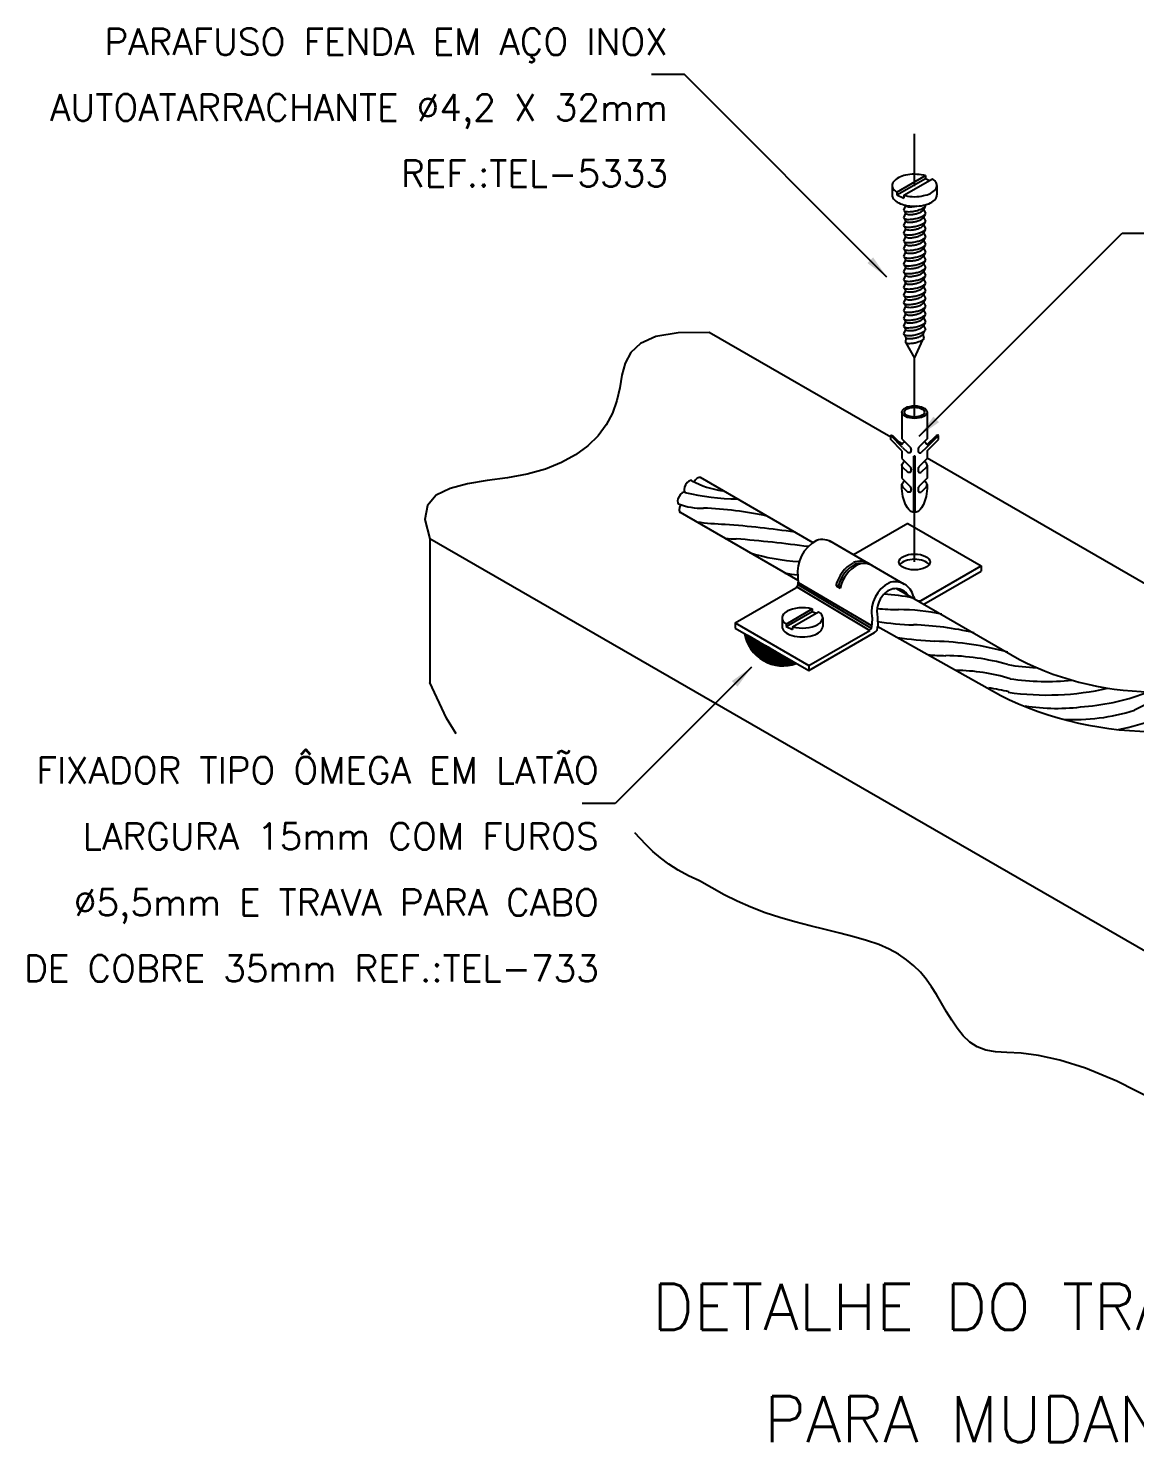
# Model space of a CAD drawing. Header units: millimetres. Extents: x -6250.9 to -6233.9, y -4785 to -4774.2.
# Drawn here: x -6250.85 to -6242.47, y -4785.04 to -4774.23 of the extents above; entities that cross this region are included whole.
import ezdxf
from ezdxf.enums import TextEntityAlignment as Align

# ---------------------------------------------------------------- set-up
doc = ezdxf.new("R2010")
doc.units = ezdxf.units.MM
doc.header["$LTSCALE"] = 10
doc.linetypes.add('DASHDOT', pattern=[1, 0.5, -0.25, 0, -0.25])
doc.layers.add('Termotécnica', color=7, linetype='Continuous')
doc.styles.add('r140', font='romans.shx')
doc.styles.add('r80', font='romans.shx')

msp = doc.modelspace()

# ---------------------------------------------------------------- linework, layer by layer
at = {"layer": 'Termotécnica', "color": 2}
for p, q in [((-6245.884, -4774.575), (-6246.134, -4774.575)), ((-6244.349, -4776.111), (-6245.884, -4774.575)), ((-6244.275, -4775.467), (-6244.058, -4775.341)), ((-6244.275, -4775.488), (-6244.058, -4775.362)), ((-6244.222, -4775.49), (-6244.005, -4775.365)), ((-6244.058, -4775.341), (-6244.058, -4775.362)), ((-6244.058, -4775.362), (-6244.026, -4775.377)), ((-6244.31, -4775.416), (-6244.31, -4775.488)), ((-6244.275, -4775.467), (-6244.275, -4775.488)), ((-6243.971, -4775.416), (-6243.971, -4775.488)), ((-6244.275, -4775.488), (-6244.222, -4775.511)), ((-6244.208, -4775.568), (-6244.223, -4775.602)), ((-6244.222, -4775.49), (-6244.222, -4775.511)), ((-6244.061, -4775.576), (-6244.073, -4775.598)), ((-6244.208, -4775.626), (-6244.223, -4775.661)), ((-6244.208, -4775.685), (-6244.223, -4775.72)), ((-6244.219, -4775.608), (-6244.208, -4775.626)), ((-6244.219, -4775.666), (-6244.208, -4775.685)), ((-6244.073, -4775.598), (-6244.058, -4775.626)), ((-6244.061, -4775.635), (-6244.073, -4775.656)), ((-6244.073, -4775.656), (-6244.058, -4775.685)), ((-6244.061, -4775.693), (-6244.073, -4775.715)), ((-6244.208, -4775.744), (-6244.223, -4775.778)), ((-6244.208, -4775.802), (-6244.223, -4775.837)), ((-6244.219, -4775.725), (-6244.208, -4775.744)), ((-6244.219, -4775.784), (-6244.208, -4775.802)), ((-6244.104, -4777.314), (-6242.568, -4775.778)), ((-6244.073, -4775.715), (-6244.058, -4775.743)), ((-6244.061, -4775.752), (-6244.073, -4775.774)), ((-6244.073, -4775.774), (-6244.058, -4775.802)), ((-6242.568, -4775.778), (-6242.318, -4775.778)), ((-6244.208, -4775.861), (-6244.223, -4775.896)), ((-6244.219, -4775.842), (-6244.208, -4775.861)), ((-6244.219, -4775.901), (-6244.208, -4775.919)), ((-6244.061, -4775.811), (-6244.073, -4775.832)), ((-6244.073, -4775.832), (-6244.058, -4775.861)), ((-6244.061, -4775.869), (-6244.073, -4775.891)), ((-6244.073, -4775.891), (-6244.058, -4775.919)), ((-6244.208, -4775.919), (-6244.223, -4775.954)), ((-6244.208, -4775.978), (-6244.223, -4776.013)), ((-6244.219, -4775.96), (-6244.208, -4775.978)), ((-6244.219, -4776.018), (-6244.208, -4776.037)), ((-6244.061, -4775.928), (-6244.073, -4775.949)), ((-6244.073, -4775.949), (-6244.058, -4775.978)), ((-6244.061, -4775.986), (-6244.073, -4776.008)), ((-6244.073, -4776.008), (-6244.058, -4776.037)), ((-6244.208, -4776.037), (-6244.223, -4776.071)), ((-6244.208, -4776.095), (-6244.223, -4776.13)), ((-6244.219, -4776.077), (-6244.208, -4776.095)), ((-6244.061, -4776.045), (-6244.073, -4776.067)), ((-6244.073, -4776.067), (-6244.058, -4776.095)), ((-6244.061, -4776.104), (-6244.073, -4776.125)), ((-6244.073, -4776.125), (-6244.058, -4776.154)), ((-6244.208, -4776.154), (-6244.223, -4776.189)), ((-6244.208, -4776.213), (-6244.223, -4776.247)), ((-6244.219, -4776.136), (-6244.208, -4776.154)), ((-6244.219, -4776.194), (-6244.208, -4776.213)), ((-6244.061, -4776.162), (-6244.073, -4776.184)), ((-6244.073, -4776.184), (-6244.058, -4776.212)), ((-6244.061, -4776.221), (-6244.073, -4776.243)), ((-6244.208, -4776.271), (-6244.223, -4776.306)), ((-6244.208, -4776.33), (-6244.223, -4776.365)), ((-6244.219, -4776.253), (-6244.208, -4776.271)), ((-6244.219, -4776.311), (-6244.208, -4776.33)), ((-6244.073, -4776.243), (-6244.058, -4776.271)), ((-6244.061, -4776.28), (-6244.073, -4776.301)), ((-6244.073, -4776.301), (-6244.058, -4776.33)), ((-6244.061, -4776.338), (-6244.073, -4776.36)), ((-6244.208, -4776.389), (-6244.223, -4776.423)), ((-6244.208, -4776.447), (-6244.223, -4776.482)), ((-6244.219, -4776.37), (-6244.208, -4776.389)), ((-6244.219, -4776.429), (-6244.208, -4776.447)), ((-6244.073, -4776.36), (-6244.058, -4776.388)), ((-6244.061, -4776.397), (-6244.073, -4776.419)), ((-6244.073, -4776.419), (-6244.058, -4776.447)), ((-6244.321, -4777.322), (-6245.697, -4776.529)), ((-6244.208, -4776.506), (-6244.223, -4776.541)), ((-6244.22, -4776.545), (-6244.208, -4776.566)), ((-6244.219, -4776.487), (-6244.208, -4776.506)), ((-6244.077, -4776.546), (-6244.069, -4776.572)), ((-6244.061, -4776.456), (-6244.073, -4776.477)), ((-6244.073, -4776.477), (-6244.058, -4776.506)), ((-6244.073, -4776.537), (-6244.063, -4776.516)), ((-6244.206, -4776.57), (-6244.21, -4776.602)), ((-6244.205, -4776.607), (-6244.141, -4776.723)), ((-6244.141, -4776.723), (-6244.078, -4776.584)), ((-6244.236, -4777.133), (-6244.236, -4777.335)), ((-6244.045, -4777.133), (-6244.045, -4777.335)), ((-6244.231, -4777.4), (-6244.321, -4777.31)), ((-6244.321, -4777.34), (-6244.321, -4777.31)), ((-6244.236, -4777.381), (-6244.304, -4777.312)), ((-6244.05, -4777.4), (-6243.96, -4777.31)), ((-6244.046, -4777.381), (-6243.977, -4777.312)), ((-6243.96, -4777.34), (-6243.96, -4777.31)), ((-6244.236, -4777.425), (-6244.321, -4777.34)), ((-6244.233, -4777.374), (-6244.256, -4777.36)), ((-6244.236, -4777.335), (-6244.176, -4777.395)), ((-6244.236, -4777.425), (-6244.236, -4777.485)), ((-6244.231, -4777.4), (-6244.192, -4777.439)), ((-6244.045, -4777.335), (-6244.105, -4777.395)), ((-6244.05, -4777.4), (-6244.089, -4777.439)), ((-6244.045, -4777.425), (-6243.96, -4777.34)), ((-6244.045, -4777.425), (-6244.045, -4777.485)), ((-6244.236, -4777.485), (-6244.174, -4777.547)), ((-6244.236, -4777.535), (-6244.236, -4777.634)), ((-6244.135, -4777.467), (-6244.146, -4777.467)), ((-6244.146, -4777.892), (-6244.146, -4777.467)), ((-6244.135, -4777.892), (-6244.135, -4777.467)), ((-6244.045, -4777.485), (-6244.107, -4777.547)), ((-6242.325, -4778.473), (-6244.045, -4777.481)), ((-6244.045, -4777.535), (-6244.045, -4777.634)), ((-6244.909, -4778.122), (-6245.762, -4777.629)), ((-6244.236, -4777.634), (-6244.174, -4777.696)), ((-6244.231, -4777.549), (-6244.192, -4777.588)), ((-6244.045, -4777.634), (-6244.107, -4777.696)), ((-6244.05, -4777.549), (-6244.089, -4777.588)), ((-6244.231, -4777.698), (-6244.192, -4777.738)), ((-6244.05, -4777.698), (-6244.089, -4777.738)), ((-6245.023, -4778.408), (-6245.914, -4777.894)), ((-6247.813, -4778.093), (-6247.813, -4779.181)), ((-6242.325, -4781.256), (-6247.813, -4778.093)), ((-6244.735, -4778.448), (-6244.704, -4778.466)), ((-6244.277, -4778.47), (-6243.346, -4779.007)), ((-6245.144, -4778.692), (-6245.144, -4778.758)), ((-6245.113, -4778.738), (-6244.915, -4778.624)), ((-6245.113, -4778.757), (-6244.915, -4778.643)), ((-6245.064, -4778.76), (-6244.867, -4778.646)), ((-6244.915, -4778.624), (-6244.915, -4778.643)), ((-6244.915, -4778.643), (-6244.886, -4778.656)), ((-6244.836, -4778.692), (-6244.836, -4778.758)), ((-6245.113, -4778.738), (-6245.113, -4778.757)), ((-6245.113, -4778.757), (-6245.064, -4778.779)), ((-6245.064, -4778.76), (-6245.064, -4778.779)), ((-6244.419, -4778.757), (-6243.487, -4779.279)), ((-6245.375, -4779.065), (-6246.407, -4780.097)), ((-6246.407, -4780.097), (-6246.657, -4780.097))]:
    msp.add_line(p, q, dxfattribs=at)
at = {"layer": 'Termotécnica', "color": 1, "linetype": 'DASHDOT'}
for p, q in [((-6244.141, -4775.421), (-6244.141, -4775.025)), ((-6244.141, -4777.17), (-6244.141, -4776.723)), ((-6244.141, -4778.268), (-6244.141, -4777.467))]:
    msp.add_line(p, q, dxfattribs=at)
at = {"layer": 'Termotécnica', "color": 3}
for p, q in [((-6244.191, -4777.977), (-6244.602, -4778.214)), ((-6244.191, -4777.977), (-6243.635, -4778.298)), ((-6244.783, -4778.109), (-6244.218, -4778.435)), ((-6245.025, -4778.38), (-6245.022, -4778.434)), ((-6244.09, -4778.56), (-6243.636, -4778.298)), ((-6244.071, -4778.588), (-6243.635, -4778.337)), ((-6243.635, -4778.298), (-6243.635, -4778.337)), ((-6245.5, -4778.729), (-6245.039, -4778.463)), ((-6244.462, -4778.686), (-6244.463, -4778.744)), ((-6244.421, -4778.688), (-6244.419, -4778.757)), ((-6245.5, -4778.729), (-6244.941, -4779.052)), ((-6245.5, -4778.729), (-6245.5, -4778.769)), ((-6245.5, -4778.769), (-6244.942, -4779.091)), ((-6244.942, -4779.091), (-6244.443, -4778.803)), ((-6244.941, -4779.052), (-6244.48, -4778.786)), ((-6244.941, -4779.052), (-6244.941, -4779.091))]:
    msp.add_line(p, q, dxfattribs=at)
at = {"layer": 'Termotécnica', "color": 1}
for p, q in [((-6245.033, -4778.457), (-6244.48, -4778.786)), ((-6245.024, -4778.439), (-6244.469, -4778.769)), ((-6245.022, -4778.424), (-6244.466, -4778.749)), ((-6244.716, -4778.447), (-6244.735, -4778.448)), ((-6244.704, -4778.466), (-6244.716, -4778.447))]:
    msp.add_line(p, q, dxfattribs=at)
at = {"layer": 'Termotécnica', "color": 2}
for points in [[(-6244.058, -4775.341, 0.016409), (-6244.072, -4775.338, 0.051099), (-6244.14, -4775.331, 0.051099), (-6244.209, -4775.338, 0.064948), (-6244.26, -4775.356, 0.104203), (-6244.299, -4775.387, 0.174705), (-6244.31, -4775.416, 0.174705), (-6244.299, -4775.445, 0.06738), (-6244.275, -4775.467, 0.064948)], [(-6243.971, -4775.416, 0.174705), (-6243.981, -4775.387, 0.06738), (-6244.005, -4775.365, 0.064948)], [(-6244.222, -4775.49, 0.016409), (-6244.209, -4775.493, 0.051099), (-6244.14, -4775.501, 0.051099), (-6244.072, -4775.493, 0.064948), (-6244.02, -4775.476, 0.104203), (-6243.981, -4775.445, 0.174705), (-6243.971, -4775.416, 0.174705)], [(-6244.31, -4775.488, 0.174705), (-6244.299, -4775.517, 0.104203), (-6244.26, -4775.548, 0.064948), (-6244.209, -4775.566, 0.051099), (-6244.14, -4775.573, 0.051099), (-6244.072, -4775.566, 0.064948), (-6244.02, -4775.548, 0.104203), (-6243.981, -4775.517, 0.174705), (-6243.971, -4775.488, 0.174705)], [(-6244.236, -4777.381, -0.122515), (-6244.23, -4777.37, -0.074458), (-6244.215, -4777.356)], [(-6244.046, -4777.381, 0.122515), (-6244.051, -4777.37, 0.074458), (-6244.066, -4777.356)], [(-6244.236, -4777.535, -0.174705), (-6244.23, -4777.519, -0.071912), (-6244.216, -4777.506)], [(-6244.231, -4777.549, -0.138404), (-6244.236, -4777.535)], [(-6244.045, -4777.535, 0.174705), (-6244.051, -4777.519, 0.071912), (-6244.065, -4777.506)], [(-6244.045, -4777.535, 0), (-6244.045, -4777.535, -0.18907), (-6244.05, -4777.549)], [(-6244.236, -4777.684, -0.174705), (-6244.23, -4777.668, -0.071912), (-6244.216, -4777.655)], [(-6244.236, -4777.681), (-6244.236, -4777.681, -0.000061), (-6244.236, -4777.681)], [(-6244.146, -4777.892), (-6244.146, -4777.892, -0.153617), (-6244.173, -4777.88, -0.102796), (-6244.208, -4777.833, -0.062165), (-6244.228, -4777.772, -0.048405), (-6244.236, -4777.69, -0.005298), (-6244.236, -4777.681, -0.000061), (-6244.236, -4777.681)], [(-6244.236, -4777.684, 0.195135), (-6244.231, -4777.698)], [(-6244.045, -4777.681, -0.000135), (-6244.045, -4777.681, -0.005298), (-6244.045, -4777.69, -0.048405), (-6244.053, -4777.772, -0.062165), (-6244.073, -4777.833, -0.102796), (-6244.109, -4777.88, -0.153617), (-6244.135, -4777.892, -0.181773)], [(-6244.045, -4777.684, 0.174705), (-6244.051, -4777.668, 0.071912), (-6244.065, -4777.655)], [(-6244.049, -4777.697, 0.138405), (-6244.045, -4777.684, 0.174705)]]:
    msp.add_lwpolyline(points, format="xyb", dxfattribs=at)
at = {"layer": 'Termotécnica', "color": 1}
for points in [[(-6244.223, -4775.602, 0.24548), (-6244.218, -4775.609, 0.082009), (-6244.195, -4775.614, 0.04047), (-6244.17, -4775.614, 0.029714), (-6244.136, -4775.609, 0.029714), (-6244.102, -4775.599, 0.04047), (-6244.079, -4775.589, 0.082009), (-6244.06, -4775.575, 0.24548), (-6244.058, -4775.567, 0.24548)], [(-6244.208, -4775.568, 0.24548), (-6244.204, -4775.573, 0.082009), (-6244.185, -4775.577, 0.04047), (-6244.164, -4775.577, 0.029714), (-6244.136, -4775.573, 0.013189), (-6244.124, -4775.57, 0.04047)], [(-6244.223, -4775.661, 0.24548), (-6244.218, -4775.667, 0.082009), (-6244.195, -4775.673, 0.04047), (-6244.17, -4775.672, 0.029714), (-6244.136, -4775.667, 0.029714), (-6244.102, -4775.658, 0.04047), (-6244.079, -4775.648, 0.082009), (-6244.06, -4775.634, 0.24548), (-6244.058, -4775.626, 0.24548)], [(-6244.223, -4775.72, 0.24548), (-6244.218, -4775.726, 0.082009), (-6244.195, -4775.731, 0.04047), (-6244.17, -4775.731, 0.029714), (-6244.136, -4775.726, 0.029714), (-6244.102, -4775.717, 0.04047), (-6244.079, -4775.707, 0.082009), (-6244.06, -4775.693, 0.24548), (-6244.058, -4775.685, 0.24548)], [(-6244.208, -4775.626, 0.24548), (-6244.204, -4775.631, 0.082009), (-6244.185, -4775.636, 0.04047), (-6244.164, -4775.636, 0.029714), (-6244.136, -4775.631, 0.029714), (-6244.109, -4775.624, 0.04047), (-6244.09, -4775.616, 0.082009), (-6244.075, -4775.604, 0.24548), (-6244.073, -4775.598, 0.24548)], [(-6244.208, -4775.685, 0.24548), (-6244.204, -4775.69, 0.082009), (-6244.185, -4775.694, 0.04047), (-6244.164, -4775.694, 0.029714), (-6244.136, -4775.69, 0.029714), (-6244.109, -4775.682, 0.04047), (-6244.09, -4775.674, 0.082009), (-6244.075, -4775.663, 0.24548), (-6244.073, -4775.656, 0.24548)], [(-6244.223, -4775.778, 0.24548), (-6244.218, -4775.785, 0.082009), (-6244.195, -4775.79, 0.04047), (-6244.17, -4775.79, 0.029714), (-6244.136, -4775.785, 0.029714), (-6244.102, -4775.775, 0.04047), (-6244.079, -4775.765, 0.082009), (-6244.06, -4775.751, 0.24548), (-6244.058, -4775.743, 0.24548)], [(-6244.223, -4775.837, 0.24548), (-6244.218, -4775.843, 0.082009), (-6244.195, -4775.849, 0.04047), (-6244.17, -4775.848, 0.029714), (-6244.136, -4775.843, 0.029714), (-6244.102, -4775.834, 0.04047), (-6244.079, -4775.824, 0.082009), (-6244.06, -4775.81, 0.24548), (-6244.058, -4775.802, 0.24548)], [(-6244.208, -4775.744, 0.24548), (-6244.204, -4775.749, 0.082009), (-6244.185, -4775.753, 0.04047), (-6244.164, -4775.753, 0.029714), (-6244.136, -4775.749, 0.029714), (-6244.109, -4775.741, 0.04047), (-6244.09, -4775.733, 0.082009), (-6244.075, -4775.721, 0.24548), (-6244.073, -4775.715, 0.24548)], [(-6244.208, -4775.802, 0.24548), (-6244.204, -4775.807, 0.082009), (-6244.185, -4775.812, 0.04047), (-6244.164, -4775.812, 0.029714), (-6244.136, -4775.807, 0.029714), (-6244.109, -4775.8, 0.04047), (-6244.09, -4775.791, 0.082009), (-6244.075, -4775.78, 0.24548), (-6244.073, -4775.774, 0.24548)], [(-6244.223, -4775.896, 0.24548), (-6244.218, -4775.902, 0.082009), (-6244.195, -4775.907, 0.04047), (-6244.17, -4775.907, 0.029714), (-6244.136, -4775.902, 0.029714), (-6244.102, -4775.893, 0.04047), (-6244.079, -4775.883, 0.082009), (-6244.06, -4775.868, 0.24548), (-6244.058, -4775.861, 0.24548)], [(-6244.208, -4775.861, 0.24548), (-6244.204, -4775.866, 0.082009), (-6244.185, -4775.87, 0.04047), (-6244.164, -4775.87, 0.029714), (-6244.136, -4775.866, 0.029714), (-6244.109, -4775.858, 0.04047), (-6244.09, -4775.85, 0.082009), (-6244.075, -4775.839, 0.24548), (-6244.073, -4775.832, 0.24548)], [(-6244.208, -4775.919, 0.24548), (-6244.204, -4775.925, 0.082009), (-6244.185, -4775.929, 0.04047), (-6244.164, -4775.929, 0.029714), (-6244.136, -4775.925, 0.029714), (-6244.109, -4775.917, 0.04047), (-6244.09, -4775.909, 0.082009), (-6244.075, -4775.897, 0.24548), (-6244.073, -4775.891, 0.24548)], [(-6244.223, -4775.954, 0.24548), (-6244.218, -4775.96, 0.082009), (-6244.195, -4775.966, 0.04047), (-6244.17, -4775.966, 0.029714), (-6244.136, -4775.96, 0.029714), (-6244.102, -4775.951, 0.04047), (-6244.079, -4775.941, 0.082009), (-6244.06, -4775.927, 0.24548), (-6244.058, -4775.919, 0.24548)], [(-6244.223, -4776.013, 0.24548), (-6244.218, -4776.019, 0.082009), (-6244.195, -4776.025, 0.04047), (-6244.17, -4776.024, 0.029714), (-6244.136, -4776.019, 0.029714), (-6244.102, -4776.01, 0.04047), (-6244.079, -4776, 0.082009), (-6244.06, -4775.986, 0.24548), (-6244.058, -4775.978, 0.24548)], [(-6244.208, -4775.978, 0.24548), (-6244.204, -4775.983, 0.082009), (-6244.185, -4775.988, 0.04047), (-6244.164, -4775.987, 0.029714), (-6244.136, -4775.983, 0.029714), (-6244.109, -4775.976, 0.04047), (-6244.09, -4775.967, 0.082009), (-6244.075, -4775.956, 0.24548), (-6244.073, -4775.949, 0.24548)], [(-6244.208, -4776.037, 0.24548), (-6244.204, -4776.042, 0.082009), (-6244.185, -4776.046, 0.04047), (-6244.164, -4776.046, 0.029714), (-6244.136, -4776.042, 0.029714), (-6244.109, -4776.034, 0.04047), (-6244.09, -4776.026, 0.082009), (-6244.075, -4776.015, 0.24548), (-6244.073, -4776.008, 0.24548)], [(-6244.223, -4776.071, 0.24548), (-6244.218, -4776.078, 0.082009), (-6244.195, -4776.083, 0.04047), (-6244.17, -4776.083, 0.029714), (-6244.136, -4776.078, 0.029714), (-6244.102, -4776.069, 0.04047), (-6244.079, -4776.058, 0.082009), (-6244.06, -4776.044, 0.24548), (-6244.058, -4776.037, 0.24548)], [(-6244.223, -4776.13, 0.24548), (-6244.218, -4776.136, 0.082009), (-6244.195, -4776.142, 0.04047), (-6244.17, -4776.142, 0.029714), (-6244.136, -4776.136, 0.029714), (-6244.102, -4776.127, 0.04047), (-6244.079, -4776.117, 0.082009), (-6244.06, -4776.103, 0.24548), (-6244.058, -4776.095, 0.24548)], [(-6244.208, -4776.095, 0.24548), (-6244.204, -4776.101, 0.082009), (-6244.185, -4776.105, 0.04047), (-6244.164, -4776.105, 0.029714), (-6244.136, -4776.1, 0.029714), (-6244.109, -4776.093, 0.04047), (-6244.09, -4776.085, 0.082009), (-6244.075, -4776.073, 0.24548), (-6244.073, -4776.067, 0.24548)], [(-6244.208, -4776.154, 0.24548), (-6244.204, -4776.159, 0.082009), (-6244.185, -4776.164, 0.04047), (-6244.164, -4776.163, 0.029714), (-6244.136, -4776.159, 0.029714), (-6244.109, -4776.152, 0.04047), (-6244.09, -4776.143, 0.082009), (-6244.075, -4776.132, 0.24548), (-6244.073, -4776.125, 0.24548)], [(-6244.223, -4776.189, 0.24548), (-6244.218, -4776.195, 0.082009), (-6244.195, -4776.2, 0.04047), (-6244.17, -4776.2, 0.029714), (-6244.136, -4776.195, 0.029714), (-6244.102, -4776.186, 0.04047), (-6244.079, -4776.176, 0.082009), (-6244.06, -4776.162, 0.24548), (-6244.058, -4776.154, 0.24548)], [(-6244.223, -4776.247, 0.24548), (-6244.218, -4776.254, 0.082009), (-6244.195, -4776.259, 0.04047), (-6244.17, -4776.259, 0.029714), (-6244.136, -4776.254, 0.029714), (-6244.102, -4776.244, 0.04047), (-6244.079, -4776.234, 0.082009), (-6244.06, -4776.22, 0.24548), (-6244.058, -4776.212, 0.24548)], [(-6244.208, -4776.213, 0.24548), (-6244.204, -4776.218, 0.082009), (-6244.185, -4776.222, 0.04047), (-6244.164, -4776.222, 0.029714), (-6244.136, -4776.218, 0.029714), (-6244.109, -4776.21, 0.04047), (-6244.09, -4776.202, 0.082009), (-6244.075, -4776.19, 0.24548), (-6244.073, -4776.184, 0.24548)], [(-6244.223, -4776.306, 0.24548), (-6244.218, -4776.312, 0.082009), (-6244.195, -4776.318, 0.04047), (-6244.17, -4776.317, 0.029714), (-6244.136, -4776.312, 0.029714), (-6244.102, -4776.303, 0.04047), (-6244.079, -4776.293, 0.082009), (-6244.06, -4776.279, 0.24548), (-6244.058, -4776.271, 0.24548)], [(-6244.223, -4776.365, 0.24548), (-6244.218, -4776.371, 0.082009), (-6244.195, -4776.376, 0.04047), (-6244.17, -4776.376, 0.029714), (-6244.136, -4776.371, 0.029714), (-6244.102, -4776.362, 0.04047), (-6244.079, -4776.352, 0.082009), (-6244.06, -4776.338, 0.24548), (-6244.058, -4776.33, 0.24548)], [(-6244.208, -4776.271, 0.24548), (-6244.204, -4776.276, 0.082009), (-6244.185, -4776.281, 0.04047), (-6244.164, -4776.281, 0.029714), (-6244.136, -4776.276, 0.029714), (-6244.109, -4776.269, 0.04047), (-6244.09, -4776.261, 0.082009), (-6244.075, -4776.249, 0.24548), (-6244.073, -4776.243, 0.24548)], [(-6244.208, -4776.33, 0.24548), (-6244.204, -4776.335, 0.082009), (-6244.185, -4776.339, 0.04047), (-6244.164, -4776.339, 0.029714), (-6244.136, -4776.335, 0.029714), (-6244.109, -4776.328, 0.04047), (-6244.09, -4776.319, 0.082009), (-6244.075, -4776.308, 0.24548), (-6244.073, -4776.301, 0.24548)], [(-6244.223, -4776.423, 0.24548), (-6244.218, -4776.43, 0.082009), (-6244.195, -4776.435, 0.04047), (-6244.17, -4776.435, 0.029714), (-6244.136, -4776.43, 0.029714), (-6244.102, -4776.42, 0.04047), (-6244.079, -4776.41, 0.082009), (-6244.06, -4776.396, 0.24548), (-6244.058, -4776.388, 0.24548)], [(-6244.223, -4776.482, 0.24548), (-6244.218, -4776.488, 0.082009), (-6244.195, -4776.494, 0.04047), (-6244.17, -4776.493, 0.029714), (-6244.136, -4776.488, 0.029714), (-6244.102, -4776.479, 0.04047), (-6244.079, -4776.469, 0.082009), (-6244.06, -4776.455, 0.24548), (-6244.058, -4776.447, 0.24548)], [(-6244.208, -4776.389, 0.24548), (-6244.204, -4776.394, 0.082009), (-6244.185, -4776.398, 0.04047), (-6244.164, -4776.398, 0.029714), (-6244.136, -4776.394, 0.029714), (-6244.109, -4776.386, 0.04047), (-6244.09, -4776.378, 0.082009), (-6244.075, -4776.366, 0.24548), (-6244.073, -4776.36, 0.24548)], [(-6244.208, -4776.447, 0.24548), (-6244.204, -4776.452, 0.082009), (-6244.185, -4776.457, 0.04047), (-6244.164, -4776.457, 0.029714), (-6244.136, -4776.452, 0.029714), (-6244.109, -4776.445, 0.04047), (-6244.09, -4776.436, 0.082009), (-6244.075, -4776.425, 0.24548), (-6244.073, -4776.419, 0.24548)], [(-6244.223, -4776.541, 0.24548), (-6244.218, -4776.547, 0.082009), (-6244.195, -4776.552, 0.04047), (-6244.17, -4776.552, 0.029714), (-6244.136, -4776.547, 0.029714), (-6244.102, -4776.538, 0.04047), (-6244.079, -4776.528, 0.082009), (-6244.06, -4776.513, 0.24548), (-6244.058, -4776.506, 0.24548)], [(-6244.208, -4776.506, 0.24548), (-6244.204, -4776.511, 0.082009), (-6244.185, -4776.515, 0.04047), (-6244.164, -4776.515, 0.029714), (-6244.136, -4776.511, 0.029714), (-6244.109, -4776.503, 0.04047), (-6244.09, -4776.495, 0.082009), (-6244.075, -4776.484, 0.24548), (-6244.073, -4776.477, 0.24548)], [(-6244.208, -4776.566, 0.24548), (-6244.204, -4776.571, 0.082009), (-6244.185, -4776.576, 0.04047), (-6244.164, -4776.575, 0.029714), (-6244.136, -4776.571, 0.029714), (-6244.109, -4776.564, 0.04047), (-6244.09, -4776.555, 0.082009), (-6244.075, -4776.544, 0.24548), (-6244.073, -4776.537, 0.24548)], [(-6244.21, -4776.602, 0.24548), (-6244.206, -4776.607, 0.082009), (-6244.187, -4776.612, 0.04047), (-6244.165, -4776.611, 0.029714), (-6244.136, -4776.607, 0.029714), (-6244.107, -4776.599, 0.04047), (-6244.087, -4776.591, 0.082009), (-6244.071, -4776.579, 0.24548), (-6244.069, -4776.572, 0.24548)]]:
    msp.add_lwpolyline(points, format="xyb", dxfattribs=at)
at = {"layer": 'Termotécnica', "color": 2}
for points in [[(-6245.697, -4776.529), (-6245.93, -4776.532), (-6246.099, -4776.561), (-6246.215, -4776.612), (-6246.289, -4776.681), (-6246.333, -4776.763), (-6246.358, -4776.854), (-6246.374, -4776.95), (-6246.395, -4777.046), (-6246.428, -4777.14), (-6246.476, -4777.229), (-6246.538, -4777.312), (-6246.616, -4777.388), (-6246.708, -4777.456), (-6246.815, -4777.515), (-6246.937, -4777.564), (-6247.074, -4777.602), (-6247.224, -4777.63), (-6247.378, -4777.652), (-6247.527, -4777.677), (-6247.659, -4777.711), (-6247.764, -4777.763), (-6247.831, -4777.839), (-6247.851, -4777.946), (-6247.813, -4778.093)], [(-6244.321, -4777.31), (-6244.321, -4777.31), (-6244.317, -4777.308), (-6244.31, -4777.309)], [(-6244.31, -4777.309), (-6244.31, -4777.309), (-6244.304, -4777.312)], [(-6243.96, -4777.31), (-6243.964, -4777.308), (-6243.971, -4777.309), (-6243.977, -4777.312)], [(-6244.176, -4777.395), (-6244.175, -4777.397), (-6244.174, -4777.399), (-6244.173, -4777.4), (-6244.172, -4777.402), (-6244.171, -4777.403), (-6244.171, -4777.404), (-6244.17, -4777.405), (-6244.17, -4777.406), (-6244.169, -4777.407), (-6244.169, -4777.408), (-6244.169, -4777.409), (-6244.169, -4777.409), (-6244.168, -4777.41), (-6244.168, -4777.411), (-6244.168, -4777.412), (-6244.168, -4777.412), (-6244.168, -4777.413), (-6244.168, -4777.414), (-6244.168, -4777.415), (-6244.167, -4777.415), (-6244.167, -4777.416), (-6244.167, -4777.417), (-6244.167, -4777.418), (-6244.167, -4777.419), (-6244.167, -4777.42), (-6244.167, -4777.421), (-6244.168, -4777.422), (-6244.168, -4777.423), (-6244.168, -4777.424), (-6244.168, -4777.424), (-6244.168, -4777.425), (-6244.168, -4777.426), (-6244.168, -4777.427), (-6244.168, -4777.428), (-6244.169, -4777.429), (-6244.169, -4777.43), (-6244.169, -4777.43), (-6244.169, -4777.431), (-6244.169, -4777.432), (-6244.169, -4777.433), (-6244.17, -4777.433), (-6244.17, -4777.434), (-6244.17, -4777.435), (-6244.17, -4777.435), (-6244.171, -4777.436), (-6244.171, -4777.437), (-6244.172, -4777.437), (-6244.172, -4777.438), (-6244.172, -4777.438), (-6244.173, -4777.439), (-6244.173, -4777.439), (-6244.174, -4777.439), (-6244.174, -4777.44), (-6244.174, -4777.44), (-6244.175, -4777.44), (-6244.175, -4777.44), (-6244.176, -4777.441), (-6244.176, -4777.441), (-6244.177, -4777.441), (-6244.177, -4777.441), (-6244.178, -4777.441), (-6244.179, -4777.441), (-6244.179, -4777.441), (-6244.18, -4777.441), (-6244.181, -4777.442), (-6244.182, -4777.442), (-6244.183, -4777.442), (-6244.185, -4777.441), (-6244.186, -4777.441), (-6244.188, -4777.441), (-6244.19, -4777.44), (-6244.192, -4777.439)], [(-6244.105, -4777.395), (-6244.106, -4777.397), (-6244.107, -4777.399), (-6244.108, -4777.4), (-6244.109, -4777.402), (-6244.11, -4777.403), (-6244.11, -4777.404), (-6244.111, -4777.405), (-6244.111, -4777.406), (-6244.112, -4777.407), (-6244.112, -4777.408), (-6244.112, -4777.409), (-6244.113, -4777.409), (-6244.113, -4777.41), (-6244.113, -4777.411), (-6244.113, -4777.412), (-6244.113, -4777.412), (-6244.113, -4777.413), (-6244.113, -4777.414), (-6244.114, -4777.415), (-6244.114, -4777.415), (-6244.114, -4777.416), (-6244.114, -4777.417), (-6244.114, -4777.418), (-6244.114, -4777.419), (-6244.114, -4777.42), (-6244.114, -4777.421), (-6244.114, -4777.422), (-6244.113, -4777.423), (-6244.113, -4777.424), (-6244.113, -4777.424), (-6244.113, -4777.425), (-6244.113, -4777.426), (-6244.113, -4777.427), (-6244.113, -4777.428), (-6244.113, -4777.429), (-6244.112, -4777.43), (-6244.112, -4777.43), (-6244.112, -4777.431), (-6244.112, -4777.432), (-6244.112, -4777.433), (-6244.111, -4777.433), (-6244.111, -4777.434), (-6244.111, -4777.435), (-6244.111, -4777.435), (-6244.11, -4777.436), (-6244.11, -4777.437), (-6244.11, -4777.437), (-6244.109, -4777.438), (-6244.109, -4777.438), (-6244.108, -4777.439), (-6244.108, -4777.439), (-6244.108, -4777.439), (-6244.107, -4777.44), (-6244.107, -4777.44), (-6244.106, -4777.44), (-6244.106, -4777.44), (-6244.105, -4777.441), (-6244.105, -4777.441), (-6244.104, -4777.441), (-6244.104, -4777.441), (-6244.103, -4777.441), (-6244.102, -4777.441), (-6244.102, -4777.441), (-6244.101, -4777.441), (-6244.1, -4777.442), (-6244.099, -4777.442), (-6244.098, -4777.442), (-6244.096, -4777.441), (-6244.095, -4777.441), (-6244.093, -4777.441), (-6244.091, -4777.44), (-6244.089, -4777.439)], [(-6244.174, -4777.547), (-6244.174, -4777.548), (-6244.173, -4777.549), (-6244.172, -4777.551), (-6244.171, -4777.552), (-6244.171, -4777.553), (-6244.17, -4777.554), (-6244.17, -4777.555), (-6244.169, -4777.556), (-6244.169, -4777.557), (-6244.169, -4777.558), (-6244.169, -4777.559), (-6244.168, -4777.559), (-6244.168, -4777.56), (-6244.168, -4777.561), (-6244.168, -4777.561), (-6244.168, -4777.562), (-6244.168, -4777.563), (-6244.168, -4777.564), (-6244.167, -4777.565), (-6244.167, -4777.565), (-6244.167, -4777.566), (-6244.167, -4777.567), (-6244.167, -4777.568), (-6244.167, -4777.569), (-6244.167, -4777.57), (-6244.168, -4777.571), (-6244.168, -4777.572), (-6244.168, -4777.573), (-6244.168, -4777.574), (-6244.168, -4777.574), (-6244.168, -4777.575), (-6244.168, -4777.576), (-6244.168, -4777.577), (-6244.169, -4777.578), (-6244.169, -4777.579), (-6244.169, -4777.58), (-6244.169, -4777.58), (-6244.169, -4777.581), (-6244.169, -4777.582), (-6244.17, -4777.583), (-6244.17, -4777.583), (-6244.17, -4777.584), (-6244.17, -4777.585), (-6244.171, -4777.585), (-6244.171, -4777.586), (-6244.172, -4777.586), (-6244.172, -4777.587), (-6244.172, -4777.587), (-6244.173, -4777.588), (-6244.173, -4777.588), (-6244.174, -4777.589), (-6244.174, -4777.589), (-6244.174, -4777.589), (-6244.175, -4777.589), (-6244.175, -4777.59), (-6244.176, -4777.59), (-6244.176, -4777.59), (-6244.177, -4777.59), (-6244.177, -4777.59), (-6244.178, -4777.59), (-6244.179, -4777.59), (-6244.179, -4777.59), (-6244.18, -4777.591), (-6244.181, -4777.591), (-6244.182, -4777.591), (-6244.183, -4777.591), (-6244.185, -4777.591), (-6244.186, -4777.59), (-6244.188, -4777.59), (-6244.19, -4777.589), (-6244.192, -4777.588)], [(-6244.107, -4777.547), (-6244.107, -4777.548), (-6244.108, -4777.549), (-6244.109, -4777.551), (-6244.11, -4777.552), (-6244.11, -4777.553), (-6244.111, -4777.554), (-6244.111, -4777.555), (-6244.112, -4777.556), (-6244.112, -4777.557), (-6244.112, -4777.558), (-6244.113, -4777.559), (-6244.113, -4777.559), (-6244.113, -4777.56), (-6244.113, -4777.561), (-6244.113, -4777.561), (-6244.113, -4777.562), (-6244.113, -4777.563), (-6244.114, -4777.564), (-6244.114, -4777.565), (-6244.114, -4777.565), (-6244.114, -4777.566), (-6244.114, -4777.567), (-6244.114, -4777.568), (-6244.114, -4777.569), (-6244.114, -4777.57), (-6244.114, -4777.571), (-6244.113, -4777.572), (-6244.113, -4777.573), (-6244.113, -4777.574), (-6244.113, -4777.574), (-6244.113, -4777.575), (-6244.113, -4777.576), (-6244.113, -4777.577), (-6244.113, -4777.578), (-6244.112, -4777.579), (-6244.112, -4777.58), (-6244.112, -4777.58), (-6244.112, -4777.581), (-6244.112, -4777.582), (-6244.111, -4777.583), (-6244.111, -4777.583), (-6244.111, -4777.584), (-6244.111, -4777.585), (-6244.11, -4777.585), (-6244.11, -4777.586), (-6244.11, -4777.586), (-6244.109, -4777.587), (-6244.109, -4777.587), (-6244.108, -4777.588), (-6244.108, -4777.588), (-6244.108, -4777.589), (-6244.107, -4777.589), (-6244.107, -4777.589), (-6244.106, -4777.589), (-6244.106, -4777.59), (-6244.105, -4777.59), (-6244.105, -4777.59), (-6244.104, -4777.59), (-6244.104, -4777.59), (-6244.103, -4777.59), (-6244.102, -4777.59), (-6244.102, -4777.59), (-6244.101, -4777.591), (-6244.1, -4777.591), (-6244.099, -4777.591), (-6244.098, -4777.591), (-6244.096, -4777.591), (-6244.095, -4777.59), (-6244.093, -4777.59), (-6244.091, -4777.589), (-6244.089, -4777.588)], [(-6244.174, -4777.696), (-6244.173, -4777.699), (-6244.172, -4777.7), (-6244.171, -4777.701), (-6244.171, -4777.702), (-6244.17, -4777.703), (-6244.17, -4777.704), (-6244.169, -4777.705), (-6244.169, -4777.706), (-6244.169, -4777.707), (-6244.169, -4777.708), (-6244.168, -4777.708), (-6244.168, -4777.709), (-6244.168, -4777.71), (-6244.168, -4777.711), (-6244.168, -4777.711), (-6244.168, -4777.712), (-6244.168, -4777.713), (-6244.167, -4777.714), (-6244.167, -4777.715), (-6244.167, -4777.715), (-6244.167, -4777.716), (-6244.167, -4777.717), (-6244.167, -4777.718), (-6244.167, -4777.719), (-6244.168, -4777.72), (-6244.168, -4777.721), (-6244.168, -4777.722), (-6244.168, -4777.723), (-6244.168, -4777.724), (-6244.168, -4777.724), (-6244.168, -4777.725), (-6244.168, -4777.726), (-6244.169, -4777.727), (-6244.169, -4777.728), (-6244.169, -4777.729), (-6244.169, -4777.729), (-6244.169, -4777.73), (-6244.169, -4777.731), (-6244.17, -4777.732), (-6244.17, -4777.732), (-6244.17, -4777.733), (-6244.17, -4777.734), (-6244.171, -4777.734), (-6244.171, -4777.735), (-6244.172, -4777.735), (-6244.172, -4777.736), (-6244.172, -4777.736), (-6244.173, -4777.737), (-6244.173, -4777.737), (-6244.174, -4777.738), (-6244.174, -4777.738), (-6244.174, -4777.738), (-6244.175, -4777.738), (-6244.175, -4777.739), (-6244.176, -4777.739), (-6244.176, -4777.739), (-6244.177, -4777.739), (-6244.177, -4777.739), (-6244.178, -4777.739), (-6244.179, -4777.74), (-6244.179, -4777.74), (-6244.18, -4777.74), (-6244.181, -4777.74), (-6244.182, -4777.74), (-6244.183, -4777.74), (-6244.185, -4777.74), (-6244.186, -4777.739), (-6244.188, -4777.739), (-6244.19, -4777.738), (-6244.192, -4777.738)], [(-6244.107, -4777.696), (-6244.107, -4777.697), (-6244.108, -4777.699), (-6244.109, -4777.7), (-6244.11, -4777.701), (-6244.11, -4777.702), (-6244.111, -4777.703), (-6244.111, -4777.704), (-6244.112, -4777.705), (-6244.112, -4777.706), (-6244.112, -4777.707), (-6244.113, -4777.708), (-6244.113, -4777.708), (-6244.113, -4777.709), (-6244.113, -4777.71), (-6244.113, -4777.711), (-6244.113, -4777.711), (-6244.113, -4777.712), (-6244.114, -4777.713), (-6244.114, -4777.714), (-6244.114, -4777.715), (-6244.114, -4777.715), (-6244.114, -4777.716), (-6244.114, -4777.717), (-6244.114, -4777.718), (-6244.114, -4777.719), (-6244.114, -4777.72), (-6244.113, -4777.721), (-6244.113, -4777.722), (-6244.113, -4777.723), (-6244.113, -4777.724), (-6244.113, -4777.724), (-6244.113, -4777.725), (-6244.113, -4777.726), (-6244.113, -4777.727), (-6244.112, -4777.728), (-6244.112, -4777.729), (-6244.112, -4777.729), (-6244.112, -4777.73), (-6244.112, -4777.731), (-6244.111, -4777.732), (-6244.111, -4777.732), (-6244.111, -4777.733), (-6244.111, -4777.734), (-6244.11, -4777.734), (-6244.11, -4777.735), (-6244.11, -4777.735), (-6244.109, -4777.736), (-6244.109, -4777.736), (-6244.108, -4777.737), (-6244.108, -4777.737), (-6244.108, -4777.738), (-6244.107, -4777.738), (-6244.107, -4777.738), (-6244.106, -4777.738), (-6244.106, -4777.739), (-6244.105, -4777.739), (-6244.105, -4777.739), (-6244.104, -4777.739), (-6244.104, -4777.739), (-6244.103, -4777.739), (-6244.102, -4777.74), (-6244.102, -4777.74), (-6244.101, -4777.74), (-6244.1, -4777.74), (-6244.099, -4777.74), (-6244.098, -4777.74), (-6244.096, -4777.74), (-6244.095, -4777.739), (-6244.093, -4777.739), (-6244.091, -4777.738), (-6244.089, -4777.738)], [(-6247.613, -4779.569), (-6247.687, -4779.452), (-6247.813, -4779.181)], [(-6245.769, -4780.683), (-6245.853, -4780.646), (-6245.931, -4780.604), (-6246.001, -4780.558), (-6246.065, -4780.51), (-6246.123, -4780.461), (-6246.174, -4780.412), (-6246.22, -4780.364), (-6246.26, -4780.319)], [(-6242.325, -4782.344), (-6242.607, -4782.202), (-6242.844, -4782.104), (-6243.04, -4782.042), (-6243.201, -4782.007), (-6243.333, -4781.99), (-6243.44, -4781.983), (-6243.527, -4781.978), (-6243.601, -4781.967), (-6243.665, -4781.942), (-6243.721, -4781.905), (-6243.772, -4781.857), (-6243.817, -4781.801), (-6243.859, -4781.74), (-6243.898, -4781.676), (-6243.935, -4781.61), (-6243.973, -4781.546), (-6244.011, -4781.486), (-6244.052, -4781.429), (-6244.096, -4781.376), (-6244.145, -4781.327), (-6244.2, -4781.281), (-6244.262, -4781.239), (-6244.333, -4781.201), (-6244.412, -4781.167), (-6244.503, -4781.135), (-6244.601, -4781.107), (-6244.707, -4781.079), (-6244.818, -4781.052), (-6244.932, -4781.024), (-6245.047, -4780.995), (-6245.161, -4780.962), (-6245.273, -4780.925), (-6245.38, -4780.884), (-6245.483, -4780.838), (-6245.582, -4780.789), (-6245.677, -4780.737), (-6245.769, -4780.683), (-6245.785, -4780.673)]]:
    msp.add_lwpolyline(points, dxfattribs=at)
msp.add_lwpolyline([(-6244.05, -4777.698, 0.021127), (-6244.049, -4777.697, 0.170198)], format="xyb", close=True, dxfattribs=at)
at = {"layer": 'Termotécnica', "color": 1}
for centre, radius, start, end in [((-6245.47, -4776.057), 1.733, 256.3075, 269.6302), ((-6245.516, -4777.092), 0.641, 240.9836, 262.8263), ((-6245.763, -4777.422), 0.438, 247.8412, 273.2542), ((-6245.859, -4780.778), 2.921, 78.0937, 87.6232), ((-6245.437, -4775.062), 2.924, 263.0585, 267.3042), ((-6246.092, -4785.023), 7.058, 81.4806, 85.7942), ((-6245.471, -4776.285), 1.808, 266.7393, 269.3417), ((-6246.401, -4789.197), 11.141, 82.4863, 85.3156), ((-6244.926, -4776.678), 1.589, 252.9609, 266.8344), ((-6244.465, -4778.513), 0.26, 119.0637, 165.1706), ((-6244.553, -4778.383), 0.104, 81.0796, 114.0059), ((-6244.736, -4776.008), 2.376, 260.6074, 262.9939), ((-6244.472, -4780.056), 1.548, 78.1193, 86.2678), ((-6244.259, -4777.04), 1.589, 264.0695, 269.8631), ((-6244.07, -4776.37), 2.376, 261.5089, 268.0944), ((-6244.259, -4780.177), 1.548, 77.8403, 90.1267), ((-6245.138, -4778.761), 0.294, 189.6486, 290.3514), ((-6245.138, -4778.761), 0.293, 189.8391, 290.1609), ((-6245.138, -4778.761), 0.293, 189.7436, 290.2564), ((-6245.138, -4778.761), 0.292, 189.9352, 290.0648), ((-6245.138, -4778.761), 0.291, 190.1288, 289.8712), ((-6245.138, -4778.761), 0.291, 190.0318, 289.9683), ((-6245.138, -4778.761), 0.29, 190.2265, 289.7735), ((-6245.138, -4778.761), 0.29, 190.3246, 289.6754), ((-6245.138, -4778.761), 0.289, 190.4233, 289.5767), ((-6245.138, -4778.761), 0.289, 190.5226, 289.4774), ((-6245.138, -4778.761), 0.288, 190.6224, 289.3776), ((-6245.138, -4778.761), 0.287, 190.7227, 289.2773), ((-6245.138, -4778.761), 0.287, 190.8236, 289.1764), ((-6245.138, -4778.761), 0.286, 190.9251, 289.0749), ((-6245.138, -4778.761), 0.286, 191.0272, 288.9728), ((-6245.138, -4778.761), 0.285, 191.1298, 288.8702), ((-6245.138, -4778.761), 0.284, 191.2331, 288.767), ((-6245.138, -4778.761), 0.283, 191.4413, 288.5587), ((-6245.138, -4778.761), 0.284, 191.3369, 288.6631), ((-6245.138, -4778.761), 0.283, 191.5463, 288.4537), ((-6245.138, -4778.761), 0.282, 191.6519, 288.3481), ((-6245.138, -4778.761), 0.281, 191.7582, 288.2418), ((-6245.138, -4778.761), 0.281, 191.865, 288.135), ((-6245.138, -4778.761), 0.28, 191.9725, 288.0275), ((-6245.138, -4778.761), 0.28, 192.0806, 287.9194), ((-6245.138, -4778.761), 0.279, 192.1894, 287.8106), ((-6245.138, -4778.761), 0.278, 192.4089, 287.5911), ((-6245.138, -4778.761), 0.279, 192.2988, 287.7012), ((-6245.138, -4778.761), 0.277, 192.5196, 287.4804), ((-6245.138, -4778.761), 0.276, 192.743, 287.257), ((-6245.138, -4778.761), 0.277, 192.631, 287.369), ((-6245.138, -4778.761), 0.276, 192.8558, 287.1442), ((-6245.138, -4778.761), 0.274, 193.0833, 286.9167), ((-6245.138, -4778.761), 0.275, 192.9692, 287.0308), ((-6245.138, -4778.761), 0.274, 193.1982, 286.8019), ((-6245.138, -4778.761), 0.273, 193.3137, 286.6863), ((-6245.138, -4778.761), 0.272, 193.5469, 286.4531), ((-6245.138, -4778.761), 0.273, 193.43, 286.5701), ((-6245.138, -4778.761), 0.271, 193.6647, 286.3354), ((-6245.138, -4778.761), 0.27, 193.9023, 286.0977), ((-6245.138, -4778.761), 0.271, 193.7831, 286.2169), ((-6245.138, -4778.761), 0.27, 194.0223, 285.9777), ((-6245.138, -4778.761), 0.269, 194.2645, 285.7355), ((-6245.138, -4778.761), 0.269, 194.143, 285.857), ((-6245.138, -4778.761), 0.268, 194.3868, 285.6132), ((-6245.138, -4778.761), 0.267, 194.5099, 285.4901), ((-6245.138, -4778.761), 0.266, 194.7585, 285.2415), ((-6245.138, -4778.761), 0.267, 194.6338, 285.3662), ((-6245.138, -4778.761), 0.266, 194.8841, 285.1159), ((-6245.138, -4778.761), 0.264, 195.1376, 284.8624), ((-6245.138, -4778.761), 0.265, 195.0104, 284.9896), ((-6245.138, -4778.761), 0.264, 195.2657, 284.7343), ((-6245.138, -4778.761), 0.263, 195.3946, 284.6054), ((-6245.138, -4778.761), 0.262, 195.6551, 284.3449), ((-6245.138, -4778.761), 0.263, 195.5244, 284.4756), ((-6245.138, -4778.761), 0.262, 195.7866, 284.2134), ((-6245.138, -4778.761), 0.261, 195.9191, 284.0809), ((-6244.224, -4781.096), 2.353, 76.8877, 88.1717), ((-6245.138, -4778.761), 0.26, 196.0525, 283.9475), ((-6245.138, -4778.761), 0.26, 196.1868, 283.8132), ((-6245.138, -4778.761), 0.259, 196.322, 283.678), ((-6245.138, -4778.761), 0.259, 196.4583, 283.5418), ((-6245.138, -4778.761), 0.257, 196.7336, 283.2665), ((-6245.138, -4778.761), 0.258, 196.5954, 283.4046), ((-6245.138, -4778.761), 0.257, 196.8727, 283.1273), ((-6245.138, -4778.761), 0.256, 197.0128, 282.9872), ((-6245.138, -4778.761), 0.256, 197.154, 282.8461), ((-6245.138, -4778.761), 0.256, 197.154, 282.8461), ((-6245.138, -4778.761), 0.255, 197.2961, 282.7039), ((-6245.138, -4778.761), 0.254, 197.4393, 282.5607), ((-6245.138, -4778.761), 0.253, 197.7289, 282.2711), ((-6245.138, -4778.761), 0.254, 197.5836, 282.4164), ((-6245.138, -4778.761), 0.253, 197.8754, 282.1247), ((-6245.138, -4778.761), 0.252, 198.0229, 281.9771), ((-6245.138, -4778.761), 0.252, 198.1715, 281.8285), ((-6245.138, -4778.761), 0.251, 198.3213, 281.6788), ((-6245.138, -4778.761), 0.25, 198.4722, 281.5278), ((-6245.138, -4778.761), 0.25, 198.6242, 281.3758), ((-6245.138, -4778.761), 0.249, 198.7775, 281.2225), ((-6245.138, -4778.761), 0.248, 199.0876, 280.9124), ((-6245.138, -4778.761), 0.249, 198.9319, 281.0681), ((-6245.138, -4778.761), 0.247, 199.2445, 280.7556), ((-6245.138, -4778.761), 0.247, 199.4026, 280.5974), ((-6245.138, -4778.761), 0.246, 199.7227, 280.2773), ((-6245.138, -4778.761), 0.246, 199.562, 280.438), ((-6245.138, -4778.761), 0.245, 199.8847, 280.1153), ((-6245.138, -4778.761), 0.245, 200.048, 279.952), ((-6245.138, -4778.761), 0.244, 200.2127, 279.7874), ((-6245.138, -4778.761), 0.243, 200.5461, 279.4539), ((-6245.138, -4778.761), 0.243, 200.3787, 279.6213), ((-6245.138, -4778.761), 0.242, 200.715, 279.2851), ((-6245.138, -4778.761), 0.242, 200.8852, 279.1148), ((-6245.138, -4778.761), 0.241, 201.0569, 278.9431), ((-6245.138, -4778.761), 0.24, 201.2302, 278.7699), ((-6245.138, -4778.761), 0.24, 201.4049, 278.5951), ((-6245.138, -4778.761), 0.239, 201.5811, 278.4189), ((-6245.138, -4778.761), 0.239, 201.7589, 278.2411), ((-6245.138, -4778.761), 0.238, 201.9383, 278.0617), ((-6245.138, -4778.761), 0.237, 202.1193, 277.8807), ((-6245.138, -4778.761), 0.237, 202.3019, 277.6981), ((-6245.138, -4778.761), 0.236, 202.4862, 277.5138), ((-6245.138, -4778.761), 0.236, 202.6722, 277.3278), ((-6245.138, -4778.761), 0.235, 202.86, 277.14), ((-6245.138, -4778.761), 0.235, 203.0495, 276.9505), ((-6245.138, -4778.761), 0.234, 203.2408, 276.7593), ((-6245.138, -4778.761), 0.233, 203.4339, 276.5661), ((-6245.138, -4778.761), 0.233, 203.6288, 276.3712), ((-6245.138, -4778.761), 0.232, 203.8257, 276.1743), ((-6245.138, -4778.761), 0.232, 204.0245, 275.9755), ((-6245.138, -4778.761), 0.231, 204.2253, 275.7747), ((-6245.138, -4778.761), 0.23, 204.4281, 275.5719), ((-6245.138, -4778.761), 0.23, 204.6329, 275.3671), ((-6245.138, -4778.761), 0.229, 204.8398, 275.1602), ((-6245.138, -4778.761), 0.229, 205.0489, 274.9511), ((-6245.138, -4778.761), 0.228, 205.2601, 274.7399), ((-6245.138, -4778.761), 0.228, 205.4736, 274.5264), ((-6245.138, -4778.761), 0.227, 205.6893, 274.3107), ((-6245.138, -4778.761), 0.226, 205.9074, 274.0926), ((-6245.138, -4778.761), 0.226, 206.1278, 273.8722), ((-6245.138, -4778.761), 0.225, 206.3507, 273.6493), ((-6245.138, -4778.761), 0.225, 206.5761, 273.4239), ((-6245.138, -4778.761), 0.224, 206.804, 273.196), ((-6245.138, -4778.761), 0.223, 207.0345, 272.9656), ((-6245.138, -4778.761), 0.223, 207.2676, 272.7324), ((-6245.138, -4778.761), 0.222, 207.5035, 272.4965), ((-6245.138, -4778.761), 0.222, 207.7422, 272.2578), ((-6245.138, -4778.761), 0.221, 207.9837, 272.0163), ((-6245.138, -4778.761), 0.22, 208.4757, 271.5243), ((-6245.138, -4778.761), 0.22, 208.2282, 271.7718), ((-6245.138, -4778.761), 0.219, 208.7263, 271.2737), ((-6245.138, -4778.761), 0.219, 208.9801, 271.0199), ((-6245.138, -4778.761), 0.218, 209.2371, 270.7629), ((-6245.138, -4778.761), 0.218, 209.4975, 270.5025), ((-6245.138, -4778.761), 0.217, 209.7613, 270.2387), ((-6245.138, -4778.761), 0.216, 210.0287, 269.9713), ((-6245.138, -4778.761), 0.216, 210.2997, 269.7003), ((-6245.138, -4778.761), 0.215, 210.5745, 269.4255), ((-6245.138, -4778.761), 0.215, 210.8532, 269.1468), ((-6245.138, -4778.761), 0.214, 211.1358, 268.8642), ((-6245.138, -4778.761), 0.213, 211.4226, 268.5774), ((-6245.138, -4778.761), 0.213, 211.7137, 268.2863), ((-6245.138, -4778.761), 0.212, 212.0091, 267.9909), ((-6245.138, -4778.761), 0.212, 212.3092, 267.6908), ((-6245.138, -4778.761), 0.211, 212.6139, 267.3861), ((-6245.138, -4778.761), 0.211, 212.9235, 267.0765), ((-6245.138, -4778.761), 0.21, 213.2382, 266.7618), ((-6245.138, -4778.761), 0.209, 213.5581, 266.4419), ((-6245.138, -4778.761), 0.209, 213.8835, 266.1165), ((-6245.138, -4778.761), 0.208, 214.2146, 265.7854), ((-6245.138, -4778.761), 0.208, 214.5516, 265.4484), ((-6245.138, -4778.761), 0.207, 214.8948, 265.1053), ((-6245.138, -4778.761), 0.206, 215.2443, 264.7557), ((-6245.138, -4778.761), 0.206, 215.6006, 264.3994), ((-6245.138, -4778.761), 0.205, 215.964, 264.036), ((-6245.138, -4778.761), 0.205, 216.3347, 263.6653), ((-6245.138, -4778.761), 0.204, 216.7131, 263.2869), ((-6245.138, -4778.761), 0.203, 217.0997, 262.9003), ((-6245.138, -4778.761), 0.203, 217.4948, 262.5052), ((-6245.138, -4778.761), 0.202, 217.899, 262.101), ((-6245.138, -4778.761), 0.202, 218.3127, 261.6873), ((-6245.138, -4778.761), 0.201, 218.7366, 261.2634), ((-6245.138, -4778.761), 0.201, 219.1712, 260.8288), ((-6245.138, -4778.761), 0.2, 219.6173, 260.3827), ((-6245.138, -4778.761), 0.199, 220.0757, 259.9243), ((-6245.138, -4778.761), 0.199, 220.5472, 259.4528), ((-6245.138, -4778.761), 0.198, 221.0329, 258.9671), ((-6245.138, -4778.761), 0.198, 221.5338, 258.4662), ((-6245.138, -4778.761), 0.197, 222.0513, 257.9487), ((-6245.138, -4778.761), 0.196, 222.5869, 257.4131), ((-6245.138, -4778.761), 0.196, 223.1423, 256.8577), ((-6245.138, -4778.761), 0.195, 223.7196, 256.2805), ((-6245.138, -4778.761), 0.195, 224.3211, 255.6789), ((-6245.138, -4778.761), 0.194, 224.95, 255.0501), ((-6245.138, -4778.761), 0.194, 225.6096, 254.3904), ((-6245.138, -4778.761), 0.193, 226.3046, 253.6954), ((-6245.138, -4778.761), 0.192, 227.0407, 252.9593), ((-6245.138, -4778.761), 0.192, 227.8252, 252.1748), ((-6245.138, -4778.761), 0.191, 228.6684, 251.3316), ((-6245.138, -4778.761), 0.191, 229.5845, 250.4155), ((-6245.138, -4778.761), 0.19, 230.5948, 249.4052), ((-6245.138, -4778.761), 0.189, 231.7338, 248.2662), ((-6245.138, -4778.761), 0.189, 233.0647, 246.9353), ((-6245.138, -4778.761), 0.188, 234.7312, 245.2689), ((-6245.138, -4778.761), 0.188, 237.2949, 242.7051), ((-6243.848, -4775.947), 2.924, 261.6918, 267.3042), ((-6244.059, -4781.225), 2.358, 74.7103, 88.2103), ((-6243.882, -4777.17), 1.808, 265.0626, 269.3417), ((-6243.931, -4780.829), 1.852, 74.4363, 89.117), ((-6243.135, -4777.225), 1.845, 260.6744, 267.4911), ((-6243.845, -4780.566), 1.477, 73.1318, 89.3058), ((-6243.135, -4777.225), 1.948, 261.6976, 275.5237), ((-6244.023, -4781.796), 2.613, 76.7715, 80.1887), ((-6243.135, -4777.225), 2.051, 261.6784, 282.9245), ((-6242.993, -4777.645), 1.724, 274.6392, 291.3267), ((-6241.729, -4780.794), 1.589, 98.431, 117.9795), ((-6243.064, -4777.791), 1.586, 261.2397, 277.6143), ((-6243.206, -4776.784), 2.821, 282.4881, 294.5488), ((-6242.933, -4777.95), 1.512, 266.9001, 287.6606)]:
    msp.add_arc(centre, radius, start, end, dxfattribs=at)
at = {"layer": 'Termotécnica', "color": 3}
for centre, radius, start, end in [((-6244.749, -4778.349), 0.278, 119.0637, 186.4644), ((-6244.838, -4778.232), 0.134, 54.0828, 110.043), ((-6245.073, -4778.425), 0.0513, 311.8111, 3.6147), ((-6244.22, -4778.646), 0.246, 116.8263, 189.5005), ((-6244.283, -4778.582), 0.112, 33.4745, 142.2627), ((-6244.285, -4778.557), 0.139, 11.5477, 110.4878), ((-6244.225, -4778.648), 0.2, 137.3834, 191.4164), ((-6244.105, -4778.518), 0.0449, 194.273, 227.3591), ((-6244.105, -4778.518), 0.0449, 252.6409, 290.4745), ((-6244.515, -4778.747), 0.0513, 311.8111, 3.6147), ((-6244.466, -4778.762), 0.0466, 298.4952, 6.6924)]:
    msp.add_arc(centre, radius, start, end, dxfattribs=at)
at = {"layer": 'Termotécnica', "color": 2}
for centre, radius, start, end in [((-6244.472, -4778.51), 0.271, 119.2733, 166.752), ((-6244.434, -4778.531), 0.278, 119.0637, 166.4342), ((-6244.551, -4778.392), 0.13, 55.7032, 114.0059), ((-6244.522, -4778.401), 0.122, 55.7032, 114.0059), ((-6242.325, -4776.994), 2.257, 243.0927, 298.7905), ((-6242.325, -4776.94), 2.612, 243.3341, 298.7905)]:
    msp.add_arc(centre, radius, start, end, dxfattribs=at)
for centre, major_axis, ratio in [((-6244.14, -4777.133), (0.0954, 0), 0.500279), ((-6244.141, -4777.133), (0.0763, 0), 0.484856)]:
    msp.add_ellipse(centre, major_axis=major_axis, ratio=ratio, dxfattribs=at)
for centre, major_axis, ratio, start_param, end_param in [((-6245.787, -4777.673), (-0.0255, -0.0442), 0.509483, 3.141593, 4.783167), ((-6245.902, -4777.784), (-0.0255, -0.0442), 0.509483, 3.143946, 6.283185), ((-6245.852, -4777.696), (-0.0255, -0.0442), 0.509483, 3.141593, 6.283185), ((-6245.889, -4777.849), (-0.0255, -0.0442), 0.509483, 4.765756, 6.283185), ((-6244.99, -4778.692), (-0.154, 0), 0.500279, 4.209434, 6.927858), ((-6244.99, -4778.692), (-0.154, 0), 0.500279, 1.067604, 3.786429), ((-6244.99, -4778.758), (-0.154, 0), 0.500279, 0, 3.141593)]:
    msp.add_ellipse(centre, major_axis=major_axis, ratio=ratio, start_param=start_param, end_param=end_param, dxfattribs=at)
at = {"layer": 'Termotécnica', "color": 3}
msp.add_ellipse((-6244.141, -4778.268), major_axis=(0.118, 0), ratio=0.509483, dxfattribs=at)
msp.add_ellipse((-6244.141, -4778.308), major_axis=(-0.118, 0), ratio=0.509483, start_param=3.482324, end_param=5.931352, dxfattribs=at)
at = {"layer": 'Termotécnica', "color": 2}
for points in [[(-6244.454, -4775.961), (-6244.497, -4776.004), (-6244.349, -4776.111)], [(-6243.955, -4777.209), (-6243.997, -4777.166), (-6244.104, -4777.314)], [(-6245.524, -4779.17), (-6245.482, -4779.213), (-6245.375, -4779.065)]]:
    msp.add_solid(points, dxfattribs=at)

# ---------------------------------------------------------------- texts
at = {"layer": 'Termotécnica', "color": 2, "style": 'r80'}
for s, p in [('PARAFUSO FENDA EM AÇO INOX', (-6246.009, -4774.427)), ('AUTOATARRACHANTE %%C4,2 X 32mm', (-6246.009, -4774.925)), ('REF.:TEL-5333', (-6246.008, -4775.425)), ('FIXADOR TIPO ÔMEGA EM LATÃO', (-6246.532, -4779.946)), ('LARGURA 15mm COM FUROS', (-6246.533, -4780.446)), ('%%c5,5mm E TRAVA PARA CABO', (-6246.532, -4780.947)), ('DE COBRE 35mm REF.:TEL-733', (-6246.532, -4781.447))]:
    msp.add_text(s, height=0.2, dxfattribs=at).set_placement(p, align=Align.RIGHT)
at = {"layer": 'Termotécnica', "color": 5, "style": 'r140'}
for s, p in [('DETALHE DO TRAVAMENTO DE CABO', (-6241.964, -4784.191)), ('PARA MUDANÇA DE DIREÇÃO', (-6241.964, -4785.042))]:
    msp.add_text(s, height=0.35, dxfattribs=at).set_placement(p, align=Align.BOTTOM_CENTER)

doc.saveas('drawing.dxf')
